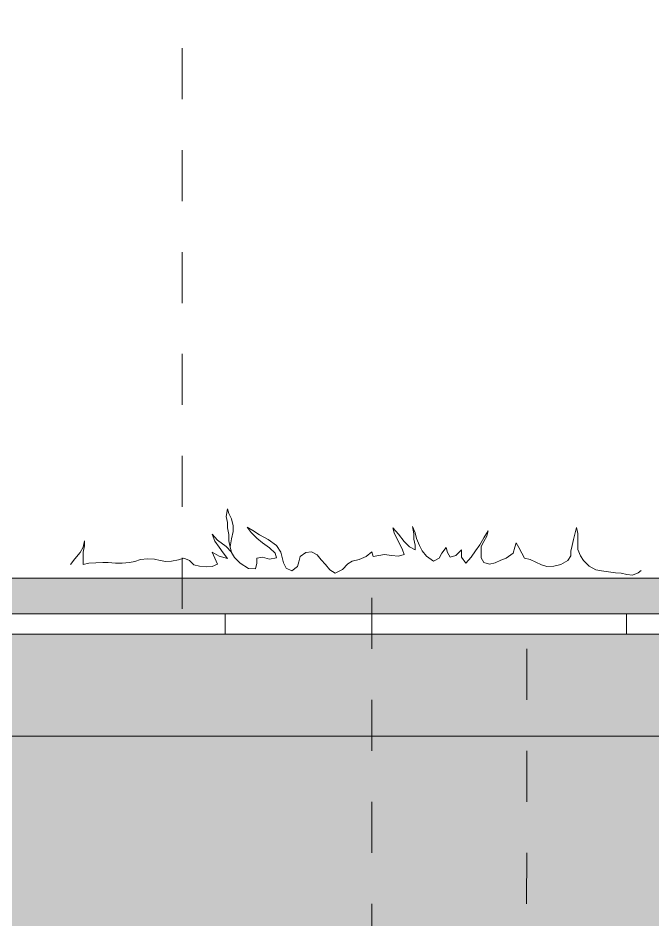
# Model space of a CAD drawing. Header units: millimetres. Extents: x -19 to 261, y -91 to 25.
# Drawn here: x 214.188 to 215.434, y -21.923 to -20.153 of the extents above; entities that cross this region are included whole.
import ezdxf

# ---------------------------------------------------------------- set-up
doc = ezdxf.new("R2010")
doc.units = ezdxf.units.MM
doc.linetypes.add('ACAD_ISO14W100_S12', pattern=[0.06, 0, -0.03, 0, -0.03])
doc.layers.add('XR$3$STANDARD_1', color=7, linetype='Continuous', lineweight=18, true_color=0x000000)
pattern_1 = [(0, (0.7875, 0.7875), (0.39375, 0.39375), [0.39375, -0.39375]), (90, (0.7875, 0.7875), (-0.39375, 0.39375), [0.39375, -0.39375])]

# ---------------------------------------------------------------- blocks, each defined once
blk = doc.blocks.new('ELEMENTO_RETINO_9')
at = {"layer": 'XR$3$STANDARD_1', "color": 18, "lineweight": 18, "true_color": 0x000000}
for p, q in [((214.5957, -21.1309), (214.5985, -21.1161)), ((214.5985, -21.1161), (214.6012, -21.1251)), ((214.6012, -21.1251), (214.6067, -21.1359)), ((214.5957, -21.1309), (214.5985, -21.1429)), ((214.5985, -21.1429), (214.5985, -21.1531)), ((214.6067, -21.1359), (214.6095, -21.1495)), ((214.5985, -21.1531), (214.6012, -21.1661)), ((214.6067, -21.1747), (214.6095, -21.1605)), ((214.6095, -21.1605), (214.6095, -21.1495)), ((214.637, -21.1517), (214.648, -21.1583)), ((214.637, -21.1517), (214.6452, -21.1623)), ((214.648, -21.1583), (214.6617, -21.1667)), ((214.923, -21.1535), (214.934, -21.1659)), ((214.923, -21.1535), (214.9257, -21.1631)), ((214.9615, -21.1507), (214.967, -21.1633)), ((214.9615, -21.1507), (214.9642, -21.1649)), ((215.1017, -21.1727), (215.11, -21.1591)), ((215.1072, -21.1693), (215.11, -21.1591)), ((215.2805, -21.1659), (215.2832, -21.1529)), ((215.2832, -21.1529), (215.286, -21.1643)), ((214.3152, -21.1911), (214.318, -21.1791)), ((214.318, -21.1889), (214.318, -21.1791)), ((214.5682, -21.1659), (214.5792, -21.1777)), ((214.5682, -21.1659), (214.5737, -21.1795)), ((214.5737, -21.1795), (214.582, -21.1909)), ((214.5792, -21.1777), (214.5957, -21.1901)), ((214.6012, -21.1661), (214.6012, -21.1787)), ((214.6012, -21.1787), (214.604, -21.1913)), ((214.604, -21.1907), (214.6067, -21.1747)), ((214.6452, -21.1623), (214.6562, -21.1737)), ((214.6562, -21.1737), (214.6672, -21.1827)), ((214.6617, -21.1667), (214.6782, -21.1763)), ((214.6782, -21.1763), (214.6947, -21.1881)), ((214.9257, -21.1631), (214.9312, -21.1739)), ((214.9312, -21.1739), (214.9367, -21.1851)), ((214.934, -21.1659), (214.945, -21.1799)), ((214.9642, -21.1649), (214.9642, -21.1757)), ((214.9642, -21.1757), (214.967, -21.1871)), ((214.967, -21.1633), (214.9697, -21.1741)), ((214.9697, -21.1741), (214.9752, -21.1877)), ((215.0935, -21.1865), (215.1017, -21.1727)), ((215.1017, -21.1801), (215.1072, -21.1693)), ((215.275, -21.1877), (215.2777, -21.1763)), ((215.2777, -21.1763), (215.2805, -21.1659)), ((215.286, -21.1745), (215.286, -21.1643)), ((215.286, -21.1847), (215.286, -21.1745)), ((214.3097, -21.2015), (214.3152, -21.1911)), ((214.3152, -21.2007), (214.318, -21.1889)), ((214.582, -21.1909), (214.5902, -21.2021)), ((214.5957, -21.1901), (214.6067, -21.2009)), ((214.604, -21.1907), (214.6067, -21.2015)), ((214.604, -21.1913), (214.6067, -21.2009)), ((214.6672, -21.1827), (214.681, -21.1927)), ((214.681, -21.1927), (214.692, -21.2029)), ((214.6947, -21.1881), (214.703, -21.2011)), ((214.9367, -21.1851), (214.9422, -21.1965)), ((214.9422, -21.1965), (214.945, -21.2057)), ((214.945, -21.1799), (214.956, -21.1907)), ((214.956, -21.1907), (214.967, -21.1963)), ((214.967, -21.1871), (214.967, -21.1963)), ((214.9752, -21.1877), (214.9807, -21.1985)), ((215.0192, -21.2027), (215.0275, -21.1917)), ((215.0275, -21.1917), (215.0302, -21.2019)), ((215.0467, -21.2075), (215.0577, -21.1965)), ((215.0577, -21.2107), (215.0577, -21.1965)), ((215.0852, -21.1985), (215.0935, -21.1865)), ((215.0962, -21.1899), (215.1017, -21.1801)), ((215.0962, -21.1997), (215.0962, -21.1899)), ((215.1595, -21.2029), (215.1622, -21.1915)), ((215.1622, -21.1915), (215.165, -21.1825)), ((215.165, -21.1825), (215.1705, -21.1921)), ((215.1705, -21.1921), (215.176, -21.2033)), ((215.2722, -21.1991), (215.275, -21.1877)), ((215.286, -21.1955), (215.286, -21.1847)), ((215.286, -21.1955), (215.2915, -21.2079)), ((214.2905, -21.2255), (214.2987, -21.2141)), ((214.2987, -21.2141), (214.3097, -21.2015)), ((214.3152, -21.2133), (214.3152, -21.2007)), ((214.3152, -21.2253), (214.3152, -21.2133)), ((214.428, -21.2151), (214.4417, -21.2143)), ((214.4417, -21.2143), (214.4555, -21.2149)), ((214.4555, -21.2149), (214.4665, -21.2175)), ((214.5022, -21.2161), (214.5132, -21.2131)), ((214.5132, -21.2131), (214.5242, -21.2171)), ((214.5682, -21.2013), (214.582, -21.2091)), ((214.5682, -21.2013), (214.5737, -21.2131)), ((214.5737, -21.2131), (214.5792, -21.2245)), ((214.582, -21.2091), (214.5985, -21.2135)), ((214.5902, -21.2021), (214.5985, -21.2135)), ((214.6067, -21.2015), (214.6122, -21.2117)), ((214.6122, -21.2117), (214.6232, -21.2229)), ((214.6562, -21.2129), (214.6672, -21.2111)), ((214.6562, -21.2129), (214.6562, -21.2227)), ((214.6672, -21.2111), (214.681, -21.2149)), ((214.681, -21.2149), (214.6947, -21.2119)), ((214.692, -21.2029), (214.6947, -21.2119)), ((214.703, -21.2011), (214.7057, -21.2113)), ((214.7057, -21.2113), (214.7085, -21.2221)), ((214.7387, -21.2201), (214.7415, -21.2093)), ((214.7415, -21.2093), (214.7525, -21.2017)), ((214.7525, -21.2017), (214.7635, -21.2005)), ((214.7635, -21.2005), (214.7745, -21.2061)), ((214.7745, -21.2061), (214.7827, -21.2163)), ((214.857, -21.2155), (214.8707, -21.2097)), ((214.8707, -21.2097), (214.8817, -21.2005)), ((214.8817, -21.2005), (214.8845, -21.2095)), ((214.8845, -21.2095), (214.8955, -21.2077)), ((214.8955, -21.2077), (214.9065, -21.2059)), ((214.9065, -21.2059), (214.9202, -21.2075)), ((214.9202, -21.2075), (214.934, -21.2091)), ((214.934, -21.2091), (214.945, -21.2057)), ((214.9807, -21.1985), (214.989, -21.2091)), ((214.989, -21.2091), (215.0027, -21.2187)), ((215.0027, -21.2187), (215.0137, -21.2129)), ((215.0137, -21.2129), (215.0192, -21.2027)), ((215.0302, -21.2019), (215.0357, -21.2111)), ((215.0357, -21.2111), (215.0467, -21.2075)), ((215.0577, -21.2107), (215.066, -21.2227)), ((215.066, -21.2227), (215.077, -21.2111)), ((215.077, -21.2111), (215.0852, -21.1985)), ((215.0962, -21.2121), (215.0962, -21.1997)), ((215.0962, -21.2121), (215.1017, -21.2211)), ((215.1347, -21.2169), (215.1457, -21.2127)), ((215.1457, -21.2127), (215.1595, -21.2029)), ((215.176, -21.2033), (215.1815, -21.2125)), ((215.1815, -21.2125), (215.1925, -21.2151)), ((215.2667, -21.2173), (215.2722, -21.2081)), ((215.2722, -21.1991), (215.2722, -21.2081)), ((215.2915, -21.2079), (215.297, -21.2171)), ((214.3152, -21.2253), (214.3262, -21.2229)), ((214.3262, -21.2229), (214.34, -21.2221)), ((214.34, -21.2221), (214.3537, -21.2215)), ((214.3537, -21.2215), (214.3647, -21.2213)), ((214.3647, -21.2213), (214.3785, -21.2225)), ((214.3785, -21.2225), (214.3922, -21.2223)), ((214.3922, -21.2223), (214.406, -21.2215)), ((214.406, -21.2215), (214.417, -21.2191)), ((214.417, -21.2191), (214.428, -21.2151)), ((214.4665, -21.2175), (214.4775, -21.2191)), ((214.4775, -21.2191), (214.4885, -21.2185)), ((214.4885, -21.2185), (214.5022, -21.2161)), ((214.5242, -21.2171), (214.5325, -21.2261)), ((214.5325, -21.2261), (214.5435, -21.2287)), ((214.5435, -21.2287), (214.5572, -21.2299)), ((214.5572, -21.2299), (214.5682, -21.2291)), ((214.5682, -21.2291), (214.5792, -21.2245)), ((214.6232, -21.2229), (214.6397, -21.2331)), ((214.6535, -21.2335), (214.6562, -21.2227)), ((214.7085, -21.2221), (214.714, -21.2323)), ((214.714, -21.2323), (214.725, -21.2379)), ((214.725, -21.2379), (214.736, -21.2293)), ((214.736, -21.2293), (214.7387, -21.2201)), ((214.7827, -21.2163), (214.791, -21.2253)), ((214.791, -21.2253), (214.7992, -21.2355)), ((214.824, -21.2347), (214.835, -21.2237)), ((214.835, -21.2237), (214.8432, -21.2185)), ((214.8432, -21.2185), (214.857, -21.2155)), ((215.1017, -21.2211), (215.1127, -21.2245)), ((215.1127, -21.2245), (215.1237, -21.2221)), ((215.1237, -21.2221), (215.1347, -21.2169)), ((215.1925, -21.2151), (215.2035, -21.2207)), ((215.2035, -21.2207), (215.2145, -21.2257)), ((215.2145, -21.2257), (215.2255, -21.2291)), ((215.2255, -21.2291), (215.2392, -21.2285)), ((215.2392, -21.2285), (215.253, -21.2249)), ((215.253, -21.2249), (215.2667, -21.2173)), ((215.297, -21.2171), (215.308, -21.2283)), ((215.308, -21.2283), (215.3217, -21.2357)), ((214.6397, -21.2331), (214.6535, -21.2335)), ((214.7992, -21.2355), (214.8102, -21.2421)), ((214.8102, -21.2421), (214.824, -21.2347)), ((215.3217, -21.2357), (215.3327, -21.2377)), ((215.3327, -21.2377), (215.3465, -21.2399)), ((215.3465, -21.2399), (215.3602, -21.2415)), ((215.3602, -21.2415), (215.3712, -21.2425)), ((215.3712, -21.2425), (215.3822, -21.2447)), ((215.3822, -21.2447), (215.3932, -21.2463)), ((215.3932, -21.2463), (215.4042, -21.2417)), ((215.4042, -21.2417), (215.4105, -21.237))]:
    blk.add_line(p, q, dxfattribs=at)

msp = doc.modelspace()

# ---------------------------------------------------------------- hatches: boundary and pattern name
at = {"layer": 'XR$3$STANDARD_1', "lineweight": 30, "true_color": 0x000000}
h = msp.add_hatch(dxfattribs=at)
h.set_pattern_fill('TRATTEGGIO_8', color=18, scale=0.1, style=0, pattern_type=2)
h.set_pattern_definition([(135, (0, 0), (-0.21213203, -0.21213203), [0.2, -0.1]), (135, (-0.10607, -0.10607), (-0.21213203, -0.21213203), [0.2, -0.1])])
h.paths.add_polyline_path([(209.3034, -21.4322), (209.3899, -21.4322), (209.3899, -21.4022), (204.284, -21.4022), (204.284, -22.9439), (240.5714, -22.9439), (240.5714, -21.2522), (239.6834, -21.2522), (238.5461, -21.2552), (238.5204, -21.2522), (237.3737, -21.2626), (235.0604, -21.2522), (233.9184, -21.2577), (231.6513, -21.2522), (230.5163, -21.2617), (229.3734, -21.2673), (228.5666, -21.261), (228.5666, -21.6578), (228.6532, -21.6578), (228.6532, -21.8678), (228.4466, -21.8678), (228.4466, -21.7822), (225.6466, -21.7822), (225.6466, -21.5622), (209.5099, -21.5622), (209.5099, -21.8565), (209.3899, -21.8565), (209.3899, -21.8522), (209.3034, -21.8522)], flags=0)
at = {"layer": 'XR$3$STANDARD_1', "lineweight": 18, "true_color": 0x000000}
h = msp.add_hatch(dxfattribs=at)
h.set_pattern_fill('RETINO', color=18, scale=0.01575, style=0, pattern_type=2)
h.set_pattern_definition([(0, (0.0315, 0.0315), (0.01575, 0.01575), [0.01575, -0.01575]), (90, (0.0315, 0.0315), (-0.01575, 0.01575), [0.01575, -0.01575])])
h.paths.add_polyline_path([(209.5099, -21.3222), (225.6466, -21.3222), (225.6466, -21.2522), (209.5099, -21.2522)], flags=0)
h = msp.add_hatch(dxfattribs=at)
h.set_pattern_fill('RETINO', color=18, scale=0.39375, style=0, pattern_type=2)
h.set_pattern_definition(pattern_1)
h.paths.add_polyline_path([(209.5099, -21.3622), (214.882, -21.3622), (214.882, -21.3222), (209.5099, -21.3222)], flags=0)
h = msp.add_hatch(dxfattribs=at)
h.set_pattern_fill('RETINO', color=18, scale=0.39375, style=0, pattern_type=2)
h.set_pattern_definition(pattern_1)
h.paths.add_polyline_path([(214.882, -21.3622), (215.1863, -21.3622), (215.1863, -21.3222), (214.882, -21.3222)], flags=0)
h = msp.add_hatch(dxfattribs=at)
h.set_pattern_fill('RETINO', color=18, scale=0.39375, style=0, pattern_type=2)
h.set_pattern_definition(pattern_1)
h.paths.add_polyline_path([(215.1863, -21.3622), (225.6466, -21.3622), (225.6466, -21.3222), (215.1863, -21.3222)], flags=0)
h = msp.add_hatch(dxfattribs=at)
h.set_pattern_fill('TRATTEGGIO_50', color=18, scale=0.1, angle=90, style=0, pattern_type=2)
h.set_pattern_definition([(135, (0, 0), (-0.2828427, -0.2828427), []), (135, (-0.14142, -0.14142), (-0.2828427, -0.2828427), [0, -0.03, 0, -0.03])])
h.paths.add_polyline_path([(209.5099, -21.3622), (209.5099, -21.5622), (225.6466, -21.5622), (225.6466, -21.3622)], flags=0)

# ---------------------------------------------------------------- linework, layer by layer
at = {"layer": 'XR$3$STANDARD_1', "color": 1, "linetype": 'ACAD_ISO14W100_S12', "lineweight": 18, "true_color": 0xff0000}
for p, q in [((214.5099, -21.3122), (214.5099, -15.9694)), ((214.882, -23.9909), (214.882, -21.2763)), ((215.182, -24.4909), (215.1863, -21.3438))]:
    msp.add_line(p, q, dxfattribs=at)
at = {"layer": 'XR$3$STANDARD_1', "color": 18, "lineweight": 18, "true_color": 0x000000}
for p, q in [((209.5099, -21.2522), (225.6466, -21.2522)), ((209.5099, -21.3222), (225.6466, -21.3222)), ((209.5099, -21.3622), (225.6466, -21.3622)), ((209.5099, -21.5622), (225.6466, -21.5622))]:
    msp.add_line(p, q, dxfattribs=at)

# ---------------------------------------------------------------- block references
msp.add_blockref('ELEMENTO_RETINO_9', (0, 0), dxfattribs=at)

doc.saveas('drawing.dxf')
